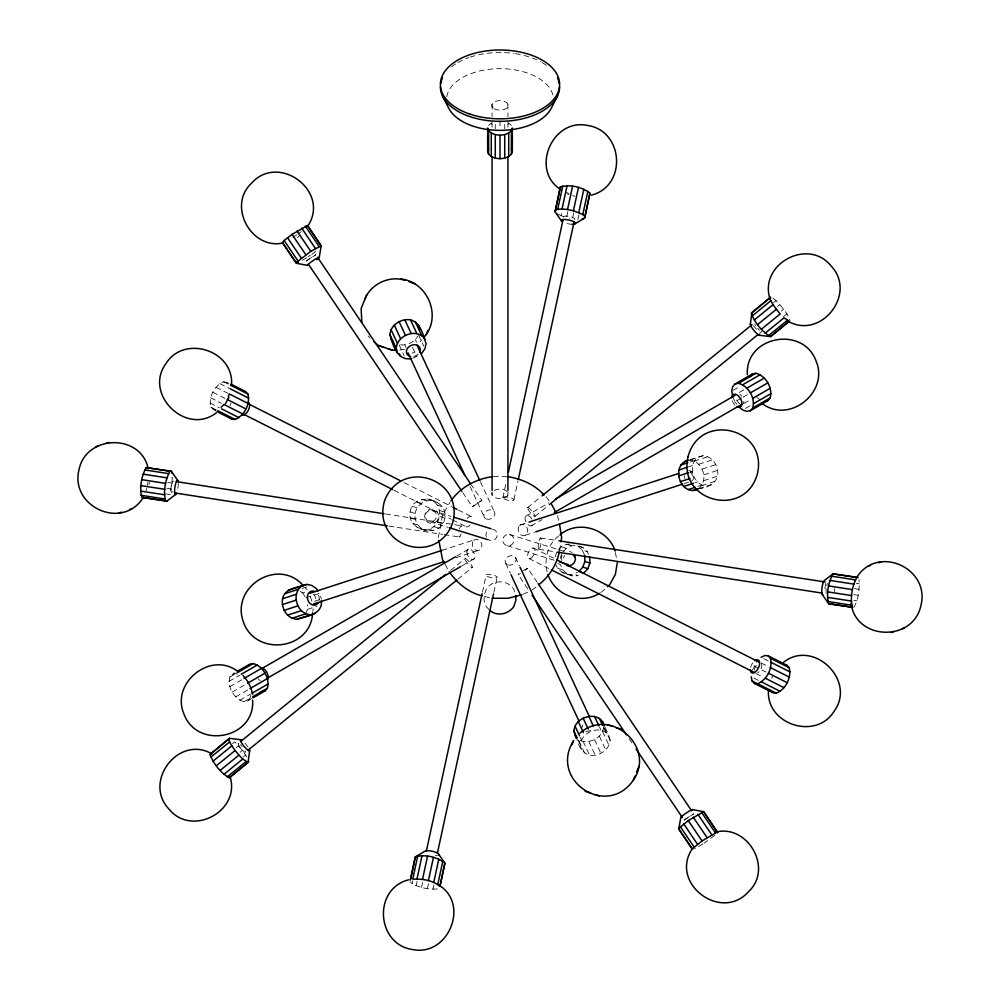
<?xml version="1.0" encoding="UTF-8"?>
<svg xmlns="http://www.w3.org/2000/svg" width="1000" height="1000" viewBox="0 0 1000 1000"><rect width="100%" height="100%" fill="white"/><g stroke="black" fill="none" stroke-linecap="round" stroke-linejoin="round"><path stroke-width="0.75" stroke-dasharray="5 3.75" d="M305.387 614.388L307.475 609.362L307.613 604.975M711.688 484.688L707.013 486.05C693.225 485.788 686.737 464.862 698.275 457.1L702.95 455.75C710.837 455.913 716.45 463.025 717.613 470.363C719.663 481.575 708.988 487.6 699.325 488.7M697.95 489.15C709.475 481.388 702.987 460.462 689.212 460.213M165.55 493.837L170.012 494.525L172.475 477.6L169.5 477.137M853.812 607.362C858.713 599.225 859.575 589.025 859.025 579.688M312.85 611.462L313.2 608.725M215.738 410.988L210.825 407.2C208.287 397.362 214.25 385.6 223.65 381.775L229.613 383.462M147.487 485.325L147.912 482.35M834.338 591.587L834.762 588.612M438.35 537.475L442.475 515.55L450.2 501.85M559.55 550.5L560.95 541.825M149 484.562L149.425 482.025M251.612 698.688L247.587 701L244.05 701.688C234.013 699.038 227.087 687.05 229.812 677.025L234.85 672.763M250.5 695.4L249.95 698.288L247.587 701M437.238 888.962C428.625 889.712 419.775 887.738 412.163 883.7L412.788 880.8M416.175 885.7L417.125 881.35M567.825 211.713L566.575 217.512L561.213 215.763L562.15 211.412M482.425 592.125L486.062 575.337M502.825 497.887L506.125 482.638M421.538 887.45L422.8 881.65M427.425 888.688L428.688 882.875M573.713 212.938L572.45 218.75L569.513 218.137M493.875 592.312L497.175 577.062M513.938 499.613L517.9 481.3M432.938 889.212L433.888 884.862M578.913 214.925L577.962 219.275L573.837 218.888M581.462 749.575L580.325 744.925C580.938 731.712 601.188 724.062 608.962 735.688L610.1 740.325C609.575 748.188 602.575 753.838 595.212 755.212C585.35 757.262 579.338 748.238 576.987 739.938M584.688 753.15L578.3 739.4C588.125 745.35 602.888 738.162 603.713 726.575M146.188 490.838L146.838 488.088M410.087 511.912C413.225 491.025 448.225 498.188 444.888 518.075C441.75 538.962 406.75 531.8 410.087 511.912L415.112 513.475C413.95 521.525 419.462 529.55 427.55 530.988M415.112 513.475C416.562 505.438 424.3 499.5 432.463 500.562M422.512 529.425C441.475 532.712 446.6 501.712 427.425 499M555.112 556.875L557.188 551.225M560.138 558.438L562.212 552.788M229.988 405.913L231.038 403.137M752.463 670.138L757.25 661M771.762 678.25L772.812 675.475M400.513 344.85C407.275 345.588 414.363 342.088 417.738 336.163M420.075 341.75L421.875 339.675M462.713 492.525L472.325 506.75L481.875 500.425L471.388 484.913M481.875 500.425L472.325 506.75M527.737 588.75L518.125 574.525L518.837 573.713M537.288 582.425L527.675 568.2L525.175 570.45M558.188 550.125L561.213 546.8L566.575 544.25L570.988 544.038M563.225 551.688L566.237 548.35L571.6 545.8L577.487 545.525M558.888 535.85C547.062 544.475 543.462 560.962 547.925 574.5M600.85 592.6L606.375 587.7M297.312 237.6L300.275 235.012M488.612 125.312L491.275 123L491.275 127.413M714.75 835.387L704.2 843.088M232.425 743.737L234.775 741.825L242.425 750.35L247.188 757.6M773.675 302.55L776.025 300.637L779.825 304.55L786.95 313.8L790 320.375M450.525 570.425L465 558.625M527.575 507.625L540.85 496.8M236.238 747.638L238.588 745.725M777.487 306.462L779.825 304.55M240.075 752.262L242.425 750.35M781.325 311.075L783.675 309.163M457.95 579.138L472.425 567.325M535 516.325L548.263 505.513M759.4 333.4L761.812 331.438M243.363 756.888L245.7 754.975M783.425 316.663L786.95 313.8M531.987 590L536.6 586.525M297.987 234.037L301.388 231.537M311.725 254.363L316.262 251.038M412.6 358.2L419.288 355.087M292.987 237.387L296.737 234.875M307.975 256.875L310.475 255.2M523.038 570.575L527.675 568.2M306.737 257.712L299.613 261.875M702.95 843.925L694.613 848.737M229.812 677.025L236.513 673.15M228.975 681.363L239.713 675.163M733.125 390.3L739.837 386.425M229.812 686.663L241.875 679.688M739.325 392.488L744.688 389.4M456.6 556.112L468.9 549.012M525.538 516.312L548.638 502.975M232.175 692.113L245.588 684.362M732.613 396.362L734.975 401.812L741.688 397.938M743.025 397.163L748.388 394.062M462.163 565.737L474.462 558.638M531.1 525.938L542.038 519.625M235.7 696.875L249.125 689.137M743.875 403.488L750.588 399.613M239.875 700.238L250.613 694.05M745.362 408.4L750.738 405.3M244.05 701.688L250.75 697.825M520.4 573.612L518.125 574.525M555.3 562.875C557.388 572.325 569.263 577.75 577.45 572.2M523.088 594.3L528.25 592.013M690.025 459.787L698.275 457.1M690.588 459.762L702.95 455.75M690.487 461.9L694.613 460.562M302.1 588.513L307.6 586.725M694.2 461.163L707.938 456.7M688.4 466.938L692.525 465.588M300.25 591.413L302.525 592.962L308.012 591.175M698.737 464.263L712.487 459.8M441.975 550.363L474.588 539.763M520.4 524.888L529.288 522M689.6 472.325L692.337 471.438M305.925 597.762L319.662 593.3L321.4 599.05M702.138 469.062L715.875 464.6M314.525 601.287L320.025 599.5M703.875 474.825L717.613 470.363M455.887 557.762L479.6 550.062M525.413 535.188L534.3 532.3M684.038 483.663L688.487 482.212M694.725 482.875L697.475 481.987M307.475 609.362L317.087 606.237M703.688 480.662L717.438 476.2M697.9 486.438L702.013 485.1M701.612 485.688L715.35 481.225M698.763 488.725L707.013 486.05M404.762 349.275L399.263 350.125M232.175 674.312L235.7 673.625L239.875 675.075M493.35 476.587L507.975 476.688M567.537 574.388L572.575 575.95L578.462 575.675L573.425 574.113M213.05 409.625L216.325 409.963M856.35 583.387L859.325 583.85M385.613 513.987L461.037 525.662M540.45 537.95L557.375 540.562M167.7 482.375L172.175 483.062M854.55 588.625L859.025 589.325M166.838 488.325L171.312 489.012M853.688 594.575L858.162 595.262M388.75 526.05L442.625 534.388M444.162 534.625L459.55 537.013M538.962 549.288L555.887 551.912M853.888 600.325L856.862 600.788M572.537 195.675L575.062 196.188M484.588 596.487L490.538 597.913M432.938 501.037L437.962 502.6M579.225 546.4L583 547.562L587.288 551.613L588.513 554.325M421.538 499.275L426.575 500.838M566.575 544.25L571.6 545.8M437.238 505.087L442.262 506.65M577.962 546.013L582.263 550.05L587.288 551.613M416.175 501.825L421.213 503.387M561.213 546.8L566.237 548.35M439.663 510.525L444.7 512.075M431.763 510.35L451.025 516.325M509.3 534.4L564.15 551.4M412.163 506.262L417.188 507.825M439.862 516.512L444.888 518.075M437.788 522.163L442.812 523.725M429.925 521.712L447.713 527.225M507.463 545.75L554.9 560.462M410.275 517.9L415.312 519.462M557.812 563.65L560.337 564.425L562.762 569.862L567.062 573.913L572.575 575.95M433.762 526.6L438.787 528.15M412.713 523.337L417.738 524.9M557.737 568.3L562.762 569.862M428.4 529.15L433.425 530.7M417 527.388L422.038 528.938M562.038 572.35L567.062 573.913M566.237 192.537L568.913 193.412M578.862 546.038L583 547.562M567.087 193.75L569 194.587M557.188 213.762L561.213 215.763M223.65 381.775L229.013 384.487M219.812 383.587L229.2 388.338M763.737 658.662L769.1 661.375M216 387.275L228.075 393.375M761.275 663.025L769.312 667.1M404.137 482.6L451.45 506.538M458.413 510.05L470.938 516.388M533.5 548.025L554.375 558.587M212.8 392.262L226.213 399.05M754.038 665.987L766.112 672.087M394.137 490.325L451.188 519.188M452.575 519.888L466.5 526.925M529.062 558.562L548.55 568.425M210.688 397.8L221.412 403.225M755.962 673.562L762.663 676.95M210 403.05L219.387 407.8M753.925 678.125L759.287 680.837M210.825 407.2L216.188 409.913M757 397.35L760.125 399.875M772.812 298.038L776.025 300.637M511.388 125.312L508.725 123L508.725 127.413M410.087 881.762L412.163 883.7M489.012 609.487L486.25 606.725L484.125 600.337L484.125 595.425L486.25 589.05C492.762 579.475 507.238 579.475 513.75 589.05L515.45 594.15M305.238 587.75L307.113 589.775M226.938 382.113L228.412 383.725M368.2 336L369.938 338.1M734.975 401.812L736.75 404.2M546.237 496.887L551.575 504.325M302.525 592.962L305.075 596.562M629.113 738.725L632.612 743.9M445.125 564.388L447.762 569.375M310.25 596.237L311.988 601.65M605.138 727.425L608.962 735.688M604.35 727.95L610.1 740.325M603.825 727.975L605.737 732.1M418.537 335.012L423.65 346.012M602.587 731.562L608.962 745.312M599.637 727.362L600.913 730.113M415.312 339.6L416.587 342.35M599.362 736.15L605.737 749.9M480.45 481.887L494.175 511.463M515.45 557.3L519.375 565.75M412.4 347.2L416.863 356.825M594.525 739.625L600.913 753.375M404.787 344.913L406.062 347.663M588.825 741.462L595.212 755.212M470.163 486.662L484.55 517.65M505.825 563.488L510.4 573.35M399.087 344.837L404.2 355.838M583.138 741.388L589.513 755.138M580.175 737.188L581.462 739.938M577.775 739.425L580.325 744.925M582.263 550.05L584.688 555.487M557.525 515.55L559.55 524.45M615.4 552.463L616.475 558.275M507.938 104.15L507.938 116.638M507.938 122.212L507.938 127.562M507.938 491.95L507.938 495.075M504.725 124.4L504.725 128.8M500 120.913L500 128.262M495.275 124.4L495.275 128.8M492.062 104.15L492.062 116.638M492.062 122.212L492.062 127.562M492.062 491.95L492.062 495.075M494.188 490.487A8.225 4.75 0 0 1 507.45 491.838A8.225 4.75 0 0 1 500.712 498.575A8.225 4.75 0 0 1 492.062 492.612M446.763 96.825A53.438 30.85 0 0 1 500 68.662A53.438 30.85 0 0 1 553.237 96.825M451.55 66.888A59.6 34.413 0 0 1 456.512 63.4M457.863 62.6A59.6 34.413 0 0 1 468.725 57.638M470.2 57.125A59.6 34.413 0 0 1 513.925 53.475M515.425 53.688A59.6 34.413 0 0 1 540.913 61.9M542.137 62.6A59.6 34.413 0 0 1 548.45 66.888M437.4 855.362A7.188 1.913 12.2 0 1 435.4 855.487M244.938 743.125A7.188 1.363 50.8 0 1 248.263 747.45M245.312 751.038A5.75 1.087 50.8 0 1 241.475 749.062A5.75 1.087 50.8 0 1 238.888 743.5M240.4 744.663A5.75 1.087 50.8 0 1 242.312 746.675M318.425 595.163A7.188 5.825 72 0 1 319.15 600.575M313.325 594.237A5.75 4.662 72 0 1 315.825 599.388M561.462 560.388A7.188 7.025 -72.8 0 1 562.337 554.95M569.462 551.562A7.188 7.025 -72.8 0 1 572.038 552.513M563.6 558.062A5.75 5.625 -72.8 0 1 564.8 555.337M750.638 667.325A7.188 3.75 -63.2 0 1 753.112 662.412M761.525 663.775A5.75 3 -63.2 0 1 757.688 672.9M754.4 670.062A5.75 3 -63.2 0 1 758.525 663.112M590.55 730.225A5.75 4.537 -24.9 0 1 584.987 731.075M582.212 727.438A5.75 4.537 -24.9 0 1 582.95 724.975M260.225 680.612A5.75 3.325 60 0 1 258.188 678.8M178.287 483.413A7.188 1.525 -81.2 0 1 177.138 491.312M459.55 528.875A5.75 1.212 -81.2 0 1 461.788 528.125M461.037 533.8A5.75 1.212 -81.2 0 1 459.25 536.925A5.75 1.212 -81.2 0 1 459.012 531.763M172.45 491.5A5.75 1.212 -81.2 0 1 171.163 487.238A5.75 1.212 -81.2 0 1 173.75 481.675M418.212 354.05A7.188 5.675 -24.9 0 1 410.637 356.5M415.012 352.013A5.75 4.537 -24.9 0 1 412.238 353.062M734.925 405.025A7.188 4.15 60 0 1 732.175 400.25M532.587 525.075A5.75 3.325 60 0 1 526.45 522.788A5.75 3.325 60 0 1 526.45 515.588A5.75 3.325 60 0 1 532.587 520.375M739.775 403.738A5.75 3.325 60 0 1 735.713 396.688M739.775 394.338A5.75 3.325 60 0 1 741.812 396.15M743.85 401.388A5.75 3.325 60 0 1 743.3 403.425M825.438 583.525A7.188 1.525 -81.2 0 1 824.287 591.425M826.25 593.275A5.75 1.212 -81.2 0 1 826.25 588.575M826.8 585.688A5.75 1.212 -81.2 0 1 827.55 583.45M492.537 529.2A5.75 5.625 -72.8 0 1 496.75 537.175A5.75 5.625 -72.8 0 1 488.038 539.362M486.35 536.975A5.75 5.625 -72.8 0 1 487.262 531.287M467.225 518.45A5.75 3 -63.2 0 1 472.425 519.587M470.2 524.862A5.75 3 -63.2 0 1 465 523.713M572.038 224.275A7.188 1.913 12.2 0 1 564.225 222.638M563.6 217.138A5.75 1.525 12.2 0 1 569.712 216.55A5.75 1.525 12.2 0 1 574.438 219.6M753.112 325.625A7.188 1.363 50.8 0 1 756.688 329.6M759.6 330.3A5.75 1.087 50.8 0 1 757.688 328.275M755.888 325.938A5.75 1.087 50.8 0 1 754.688 323.913M690.163 471.675A7.188 5.825 72 0 1 692.463 479.325M684.875 478.45A5.75 4.662 72 0 1 684.175 475.562M688.812 470.475A5.75 4.662 72 0 1 693.525 475.163A5.75 4.662 72 0 1 691.45 481.25M306.988 260.275L306.275 261.087L315.825 254.762L306.988 260.275M684.875 819.375L684.175 820.188L693.725 813.863L684.875 819.375M494.188 108.737A8.225 4.75 0 0 0 507.938 106.613A8.225 4.75 0 0 0 497.875 100.8A8.225 4.75 0 0 0 494.188 108.737M487.262 576.325A5.75 1.525 12.2 0 0 496.887 577.812A5.75 1.525 12.2 0 0 490.7 574.475A5.75 1.525 12.2 0 0 487.262 576.325M465.288 559.8A5.75 1.087 50.8 0 0 471.712 567.337A5.75 1.087 50.8 0 0 469.137 561.788A5.75 1.087 50.8 0 0 465.288 559.8M472.887 541.625A5.75 4.662 72 0 0 477.238 550.55A5.75 4.662 72 0 0 481.163 542.562A5.75 4.662 72 0 0 472.887 541.625M510.363 545.425A5.75 5.625 -72.8 0 0 511.962 535.588A5.75 5.625 -72.8 0 0 502.825 539.212A5.75 5.625 -72.8 0 0 510.363 545.425M530.862 558.188A5.75 3 -63.2 0 0 534.712 549.062A5.75 3 -63.2 0 0 528.288 552.638A5.75 3 -63.2 0 0 530.862 558.188M507.863 564.9A5.75 4.537 -24.9 0 0 516.2 559.538A5.75 4.537 -24.9 0 0 507.863 556.763A5.75 4.537 -24.9 0 0 507.863 564.9M466.863 551.912A5.75 3.325 60 0 0 472.975 559.5A5.75 3.325 60 0 0 472.975 551.362A5.75 3.325 60 0 0 466.863 551.912M486.587 519.05A5.75 4.537 -24.9 0 0 494.925 513.7A5.75 4.537 -24.9 0 0 486.587 510.913A5.75 4.537 -24.9 0 0 486.587 519.05M539.7 548.312A5.75 1.212 -81.2 0 0 540.988 538.488A5.75 1.212 -81.2 0 0 538.413 544.05A5.75 1.212 -81.2 0 0 539.7 548.312M435 522.575A7.188 7.025 -72.8 0 0 435.4 510.15A7.188 7.025 -72.8 0 0 424.637 516.15A7.188 7.025 -72.8 0 0 435 522.575M432.825 521.375A5.75 5.625 -72.8 0 0 434.412 511.55A5.75 5.625 -72.8 0 0 425.288 515.175A5.75 5.625 -72.8 0 0 432.825 521.375M504.025 498.875A5.75 1.525 12.2 0 0 513.65 500.363A5.75 1.525 12.2 0 0 507.463 497.025A5.75 1.525 12.2 0 0 504.025 498.875M527.863 508.8A5.75 1.087 50.8 0 0 534.288 516.337A5.75 1.087 50.8 0 0 531.712 510.788A5.75 1.087 50.8 0 0 527.863 508.8M518.7 526.75A5.75 4.662 72 0 0 523.038 535.675A5.75 4.662 72 0 0 526.975 527.688A5.75 4.662 72 0 0 518.7 526.75"/><path stroke-width="1.5" d="M252.65 700.275C255.025 738.975 196.725 749.8 183.837 713.7C170.75 682.712 210.925 650.487 237.925 671.525M747.35 374.675C744.975 335.975 803.275 325.15 816.162 361.25C829.25 392.238 789.075 424.462 762.075 403.425M321.35 600.513C322.938 614.325 307 616.312 297.05 619.2C287.038 618.913 280.837 607.95 282.562 598.75C284.9 587.65 298.038 587.8 306.737 584.438L311.725 585.388L316.262 588.5L317.962 590.9M315.475 613.387L310.788 614.738C297.013 614.487 290.525 593.562 302.05 585.8M697.95 489.15L693.263 490.513C677.613 490.662 672.288 463.488 688.65 460.225M175.712 494.375L166.962 501.112L141.838 497.488C139.275 487.75 141.375 476.362 146.188 467.587L171.312 471.213L177.738 480.425M165.662 501.163C163.1 491.438 165.2 480.037 170.012 471.275L171.312 471.213L172.175 473.438M822.862 594.487A7.188 1.525 -81.2 0 1 821.85 588.987A7.188 1.525 -81.2 0 1 824.287 580.575L833.037 573.85L856.862 577.525C852.05 586.3 849.95 597.688 852.513 607.425L828.688 603.737C826.125 594.012 828.225 582.612 833.037 573.85L858.162 577.463M240.675 739.675L229.462 738.325L210 754.575C213.688 763.863 220.538 772.85 229.3 777.8L248.062 762.5L249.688 750.512M750.312 324.438L751.938 312.45L770.7 297.15L751.237 313.4C754.925 322.688 761.787 331.675 770.537 336.625L789.312 321.325L784 317.825L765.225 333.137M561.375 220.8L555.112 211.825L560.337 186.988C570.025 184.112 582.05 186.938 589.913 193.2L584.688 218.025L575.175 223.688M560.337 186.988L555.112 211.825M589.913 193.2L584.688 218.025L582.263 219.025M312.675 612.825C310.688 651.087 254.05 656.737 243.025 620.825C231.275 585.975 278.888 557.225 303.35 585.725M217.075 411.662L231.825 419.125L235.1 419.45C244.513 415.637 250.463 403.862 247.925 394.025L245.7 391.6L230.95 384.137M751.237 676.775L752.075 680.925L754.3 683.35L757.575 683.688C766.988 679.862 772.938 668.088 770.4 658.25L768.175 655.825L764.9 655.5L761.062 657.312M754.3 683.35L773.062 692.85L776.35 693.175C785.75 689.35 791.712 677.588 789.175 667.75L786.95 665.325L768.175 655.825M560.95 541.825L561.65 537.475L559.55 524.45M617.275 562.625L615.388 574.35L609.675 584.763L607.475 586.712M252.95 697.913L265.025 690.938L267.387 688.213C270.1 678.2 263.175 666.213 253.15 663.55L249.613 664.237L237.537 671.213M739.562 407.425L742.688 409.95L746.85 411.4L750.387 410.712L752.75 407.987C755.462 397.975 748.55 385.988 738.512 383.325L734.975 384.012L732.613 386.737L731.787 391.075L732.412 395.037M750.387 410.712L767.825 400.637L770.188 397.925C772.913 387.912 765.987 375.913 755.95 373.263L752.412 373.95L734.975 384.012M319.237 257.525L321.213 245.812L307.475 225.487L292.062 234.387L284.125 240.5L282.562 242.925L296.312 263.263L307.538 265.387M680.763 817.425L678.787 829.137L692.525 849.463L678.6 828.538L688.275 820.588L703.688 811.688L717.613 832.613L703.688 811.688L692.463 809.562M410.275 880.163L415.312 856.925L424.825 851.263A7.188 1.913 12.2 0 1 433.275 851.5A7.188 1.913 12.2 0 1 438.537 854.9M410.712 878.85L415.312 856.925C425 854.05 437.025 856.875 444.888 863.125L439.988 886.513M417.738 855.925L412.713 879.163C422 878.7 432.625 880.088 439.862 886.363L444.888 863.125L438.625 854.15M555.3 210.225L557.737 209.225L562.762 185.987M417 878.913L422.038 855.675M557.737 209.225L562.038 208.975L567.062 185.738M426.275 851.513L482.1 593.65M508.438 471.95L562.938 220.188M422.512 879.438L427.55 856.2M562.038 208.975L567.537 209.5L572.575 186.262M428.4 880.675L433.425 857.438M584.888 216.425L582.812 214.488L573.425 210.738L578.462 187.5M437.388 853.238L493.537 593.85M518.237 479.775L574.062 221.912M433.762 882.425L438.787 859.188M578.787 212.488L583.825 189.25M437.788 884.425L442.812 861.188M582.812 214.488L587.837 191.25M411.175 358.663C397.388 361 392.788 344.963 389.9 334.625C390.625 324.775 401.188 318.337 410.487 319.812C420.725 322.587 423.088 334.975 426.062 343.775L424.925 348.762L421.7 353.35M397.413 353.025L396.287 348.375C396.9 335.163 417.15 327.512 424.925 339.137M559.212 551.987C556.825 564.85 549.012 576.613 538.812 584.712M576.35 738.562L573.938 731.175C574.45 715.812 600.237 709.712 604.5 726.05M511.388 154.25L511.388 130.762L512.325 128.038L512.325 151.525L511.388 154.25C505.538 160.138 494.462 160.138 488.612 154.25L487.675 151.525L488.612 148.8M578.787 571.562L582.812 567.125L584.888 561.487L584.688 555.487M580.05 571.95L583.825 573.125L587.837 568.688L589.913 563.038L589.725 557.05M228.238 396.7L229.3 393.938L248.062 403.425M365.05 298.825C370.825 283.888 389.85 275.125 404.963 280.375M423.663 337.587L426.35 334.462L428.038 330.3M571.962 744.65L573.65 740.487C548.663 780.025 606.438 818.725 633.263 780.288C656.425 746.825 610.062 706.338 579.925 733.2M633.263 780.288L634.95 776.125M366.737 294.662L361.125 308.55L361.85 322.275M426.35 334.462C441.037 313.25 426.35 281.512 400.688 278.962M636.6 772.025L638.875 766.4M557.562 95.838L551.613 107.5A53.438 30.85 0 0 1 500 130.363A53.438 30.85 0 0 1 448.387 107.5L442.438 95.838M225.463 403.713L228.912 397.238M307.613 226.388C331.112 191.513 278.425 152.312 251.312 183.463C227.138 205.938 251.375 249.963 282.962 243.012M692.387 848.562C668.888 883.438 721.575 922.638 748.688 891.488C773.413 868.45 747.55 823.763 715.5 832.138M143.45 497.287C122.438 531 69.675 506.637 79.013 469.663C85.962 434.613 140.863 433.025 148.275 468.8M856.55 577.663C877.562 543.962 930.325 568.312 920.987 605.288C913.512 642 856.237 641.012 850.962 603.387M451.087 500.613C460.688 487.25 475.9 479.075 492.025 476.688M210 754.575L229.462 738.325M229.3 777.8L248.762 761.562M750.05 376.662L752.412 373.95M298.387 262.525L296.125 262.663L310.788 251.363L321.213 245.812M692.337 848.875L702.013 840.925L717.438 832.025M221.125 407.225L223.975 404.462L242.75 413.963M559.987 534.875C577.775 519.35 608 528.688 615.125 551.013M487.675 151.525L487.675 128.038L488.612 130.762C494.462 136.65 505.538 136.65 511.388 130.762M210.825 757.212L229.6 741.912L228.762 739.275M752.075 316.038L770.837 300.738L770.013 298.087M213.05 761.15L231.825 745.85L229.6 741.912M754.3 319.975L773.062 304.675L770.837 300.738M240.6 741.55L445.7 574.362M542.05 495.825L751.988 324.7M216.325 765.788L235.1 750.487L231.825 745.85M757.575 324.6L776.35 309.3L773.062 304.675M220.175 770.4L238.938 755.1L242.75 759.013L248.062 762.5M761.413 329.225L780.188 313.925L776.35 309.3M248.012 750.25L456.737 580.112M549.475 504.525L758.2 334.387M223.975 774.312L242.75 759.013M227.188 776.912L245.963 761.612M768.425 335.725L787.2 320.425M788.825 321.337L770.537 336.625L759.325 335.275M237.05 672.85L253.15 663.55M738.512 383.325L755.95 373.263M241.213 674.3L257.312 665M742.688 384.775L760.125 374.712M244.05 678.438L261.488 668.375M746.85 388.137L764.3 378.075M262.1 668.413L455.4 556.812M555.4 499.075L735.037 395.363M247.587 683.213L265.025 673.138M750.387 392.912L767.825 382.85M267.663 678.037L460.95 566.438M554.2 512.6L741.95 404.2M249.95 688.65L267.387 678.587M752.75 398.363L770.188 388.288M252.113 693.175L268.212 683.888M753.587 403.65L771.025 393.587M252.625 696.737L267.387 688.213M752.75 407.987L770.188 397.925M216.35 412.788C186.238 436.3 143.2 394.025 166.025 363.5C183.938 334.562 233.487 350.15 231.575 384.225M783.65 662.163C813.763 638.65 856.8 680.925 833.975 711.45C816.062 740.387 766.513 724.8 768.425 690.725M599.462 593.387C580.825 605.062 554.875 595.15 547.925 574.5M96.05 446.712L98.312 445.962M106.188 443.312L108.85 442.425M118.938 513.062L121.6 512.175M129.475 509.538L131.738 508.775M868.263 566.175L870.525 565.413M878.4 562.775L881.062 561.888M891.15 632.525L893.812 631.638M901.688 628.987L903.95 628.237M306.737 584.438L288.312 590.262M284.65 593.725L298.387 589.263M680.863 465.025L687.738 462.8M282.562 598.75L296.312 594.288M678.787 470.062L687.038 467.375M310.025 593.212L441.975 550.363M529.288 522L679.025 473.363M282.387 604.587L296.125 600.125M678.6 475.9L688.225 472.775M284.125 610.35L297.863 605.887M680.337 481.65L689.963 478.525M313.562 604L444.025 561.625M535.788 531.812L682.562 484.137M287.512 615.15L301.262 610.688M683.737 486.45L693.35 483.325M292.062 618.263L305.8 613.787M688.275 489.562L695.15 487.325M297.05 619.2L310.788 614.738M693.263 490.513L697.387 489.175M684.525 461.562L688.037 460.55M591.3 195.188C627.712 185.875 623.525 129.9 586.725 125.312C551.775 118.637 530.175 170.512 560.763 189.575M408.7 879.775C372.287 889.075 376.475 945.062 413.275 949.638C448.225 956.312 469.825 904.438 439.237 885.375M521.8 594.875L507.975 598.263L492.025 598.263M765.475 401.1L767.825 400.637M261.488 691.625L265.025 690.938M388.125 348.75L392.4 350.163L396.525 350.138M784.762 665.1L786.95 665.325M146.188 467.587L170.012 471.275M144.662 469.925L168.487 473.6M831.513 576.175L855.337 579.862M143.138 474.162L166.962 477.85M829.987 580.425L853.812 584.113M176.275 481.613L384.075 513.75M558.913 540.8L825.212 582M141.838 479.688L165.662 483.375M828.688 585.938L852.513 589.625M140.975 485.625L164.8 489.312M827.825 591.888L851.65 595.575M174.788 492.95L387.212 525.812M557.425 552.15L822.188 593.1M140.675 491.1L164.5 494.787M827.525 597.362L851.35 601.038M140.975 495.262L164.8 498.95M827.825 601.512L851.65 605.2M143.138 497.425L166.962 501.112M852.325 607.137L828.688 603.737L822.262 594.525M567.537 209.5L573.425 210.738M507.975 476.688C521.675 478.875 534.65 484.625 544.125 494.988M482.038 595.837C468.562 592.612 457.088 583.062 449.312 571.862M453.988 517.25L491.05 528.737M584.888 561.487L589.913 563.038M582.812 567.125L587.837 568.688M449.2 527.688L487.738 539.637M559.35 561.838L568.237 564.6M607.6 724.788L611.875 726.2M595.037 794.575L599.312 795.987M409.137 281.775L414.9 283.688M373.963 341.85L378.188 345.438L383.95 347.337M616.05 727.613L621.812 729.513M585.1 791.263L590.862 793.175M378.188 345.438L392.4 350.163M786.625 320.387C820.075 341.45 857.738 293.95 831.1 265.95C807.825 236.962 757.85 264.675 770.288 299.875M212.075 753.925C178.612 734.4 142.787 781.7 168.9 809C191.637 837.375 240.888 811.413 230.087 776.538M230.5 385.213L247.925 394.025M770.4 658.25L789.175 667.75M229.988 388.688L248.762 398.175M771.237 662.412L790 671.9M770.537 667.65L789.312 677.15M248.287 403.787L401.35 481.2M452.837 507.238L457.013 509.35M557.163 559.987L758.938 662.038M227.188 399.475L245.963 408.963M768.425 673.188L787.2 682.688M243.85 414.325L392.738 489.625M551.337 569.825L754.5 672.575M765.225 678.188L784 687.675M221.513 408.825L238.938 417.638M761.413 681.875L780.188 691.363M217.675 410.637L235.1 419.45M752.075 680.925L756.087 682.962M757.575 683.688L776.35 693.175M489.938 610.413C497.238 616.812 508.3 614.175 513.75 606.725L515.875 600.337L515.875 595.425M230.338 417.5L231.825 419.125M391.037 339.263L393.45 341.962M575.075 735.812L576.688 737.613M235.1 750.487L238.938 755.1M243.038 675.512L247.537 681.112L250.875 687.625L252.65 694.287M321.4 246.412L307.475 225.487M305.387 226.213L319.137 246.55M701.612 812.425L715.35 832.75M301.725 228.162L315.475 248.5M697.95 814.375L711.688 834.7M317.575 257.35L470.513 483.625M538.162 583.713L691.1 809.987M297.05 231.038L310.788 251.363M693.263 817.237L707.013 837.575M292.062 234.387L305.8 254.713M688.275 820.588L702.013 840.925M308.9 264.962L461.838 491.238M532.112 595.212L626.487 734.85M636.1 749.075L682.425 817.6M287.512 237.712L301.262 258.038M683.737 823.913L697.475 844.25M284.125 240.5L297.863 260.825M680.337 826.7L694.075 847.038M282.387 242.338L296.125 262.663M551.575 504.325L556.2 513.05M444.462 563.15L442.475 559.4L438.812 540.375M415.312 321.8L421.7 335.55M599.362 718.35L602.55 725.225M410.487 319.812L416.863 333.575M594.525 716.363L599 725.987M417.05 345.275L479.8 480.475M520.025 567.163L589.312 716.45M404.787 319.738L411.175 333.488M588.825 716.287L593.3 725.913M399.087 321.575L405.475 335.337M583.138 718.125L588.237 729.125M408.075 352.875L464.938 475.4M511.05 574.763L579.025 721.225M394.263 325.05L400.637 338.812M578.3 721.6L583.413 732.6M391.037 329.637L397.413 343.387M575.075 726.188L579.538 735.812M399.363 353.85L400.637 356.6M389.9 334.625L396.287 348.375M573.938 731.175L577.137 738.05M511.388 148.8L512.325 151.525M602.587 721.925L603.15 724.25M418.537 325.375L419.675 330.025M508.725 133.075L508.725 156.562M507.938 156.537L507.938 490.4M504.725 134.613L504.725 158.112M500 135.162L500 158.65M495.275 134.613L495.275 158.112M492.062 156.537L492.062 490.4M491.275 133.075L491.275 156.562M488.612 130.762L488.612 154.25M559.6 86.925A59.6 34.413 0 0 1 500 121.337A59.6 34.413 0 0 1 440.4 86.925M440.625 83.938A59.6 34.413 0 0 1 442.438 78.025M557.562 78.025A59.6 34.413 0 0 1 559.375 83.938M249.3 749.287A7.188 1.363 50.8 0 1 247.425 749.812A7.188 1.363 50.8 0 1 241.375 742.525A7.188 1.363 50.8 0 1 241.663 740.088M318.188 602.925A7.188 5.825 72 0 1 310.5 603.862A7.188 5.825 72 0 1 307.762 594.788A7.188 5.825 72 0 1 314.725 591.475M574.05 554.4A7.188 7.025 -72.8 0 1 567.175 565.763M572.737 554.438A5.75 5.625 -72.8 0 1 574.438 556.825M754.9 660.7A7.188 3.75 -63.2 0 1 759.65 663.075A7.188 3.75 -63.2 0 1 755.062 672.15A7.188 3.75 -63.2 0 1 750.312 669.775M681.812 817.362A7.188 0.712 -34.1 0 1 682.55 815.738A7.188 0.712 -34.1 0 1 690.425 810.462A7.188 0.712 -34.1 0 1 691.75 810.7M261.175 667.688A7.188 4.15 60 0 1 266.725 672.163A7.188 4.15 60 0 1 267.825 679.188M176.425 493.288A7.188 1.525 -81.2 0 1 174.575 492.163A7.188 1.525 -81.2 0 1 175.95 482.788A7.188 1.525 -81.2 0 1 178.15 481.463M410.637 356.5A7.188 5.675 -24.9 0 1 406.875 349.412A7.188 5.675 -24.9 0 1 415.962 344.825A7.188 5.675 -24.9 0 1 419.712 351.912M731.787 397.788A7.188 4.15 60 0 1 736.875 394.85A7.188 4.15 60 0 1 741.963 403.65A7.188 4.15 60 0 1 736.875 406.587M248.263 402.1A7.188 3.75 -63.2 0 1 248.375 410.213A7.188 3.75 -63.2 0 1 241.775 414.95M308.5 265.05A7.188 0.712 -34.1 0 1 309.837 262.95A7.188 0.712 -34.1 0 1 318.188 257.587A7.188 0.712 -34.1 0 1 316.837 259.688M562.337 221.7A7.188 1.913 12.2 0 1 564.6 219.462A7.188 1.913 12.2 0 1 574.3 222.037A7.188 1.913 12.2 0 1 572.038 224.275M759.65 334.837A7.188 1.363 50.8 0 1 754.15 330.763A7.188 1.363 50.8 0 1 750.638 324M688.025 456.65C677.45 502.35 745.462 518.787 757.438 473.612C768 427.912 700 411.475 688.025 456.65M384.613 500.6C371.3 545.35 435.375 567.4 452.337 523.8C465.65 479.05 401.575 457 384.613 500.6M470.2 114.213A59.6 34.413 0 0 0 559.6 84.412A59.6 34.413 0 0 0 470.2 54.612A59.6 34.413 0 0 0 470.2 114.213"/></g></svg>
